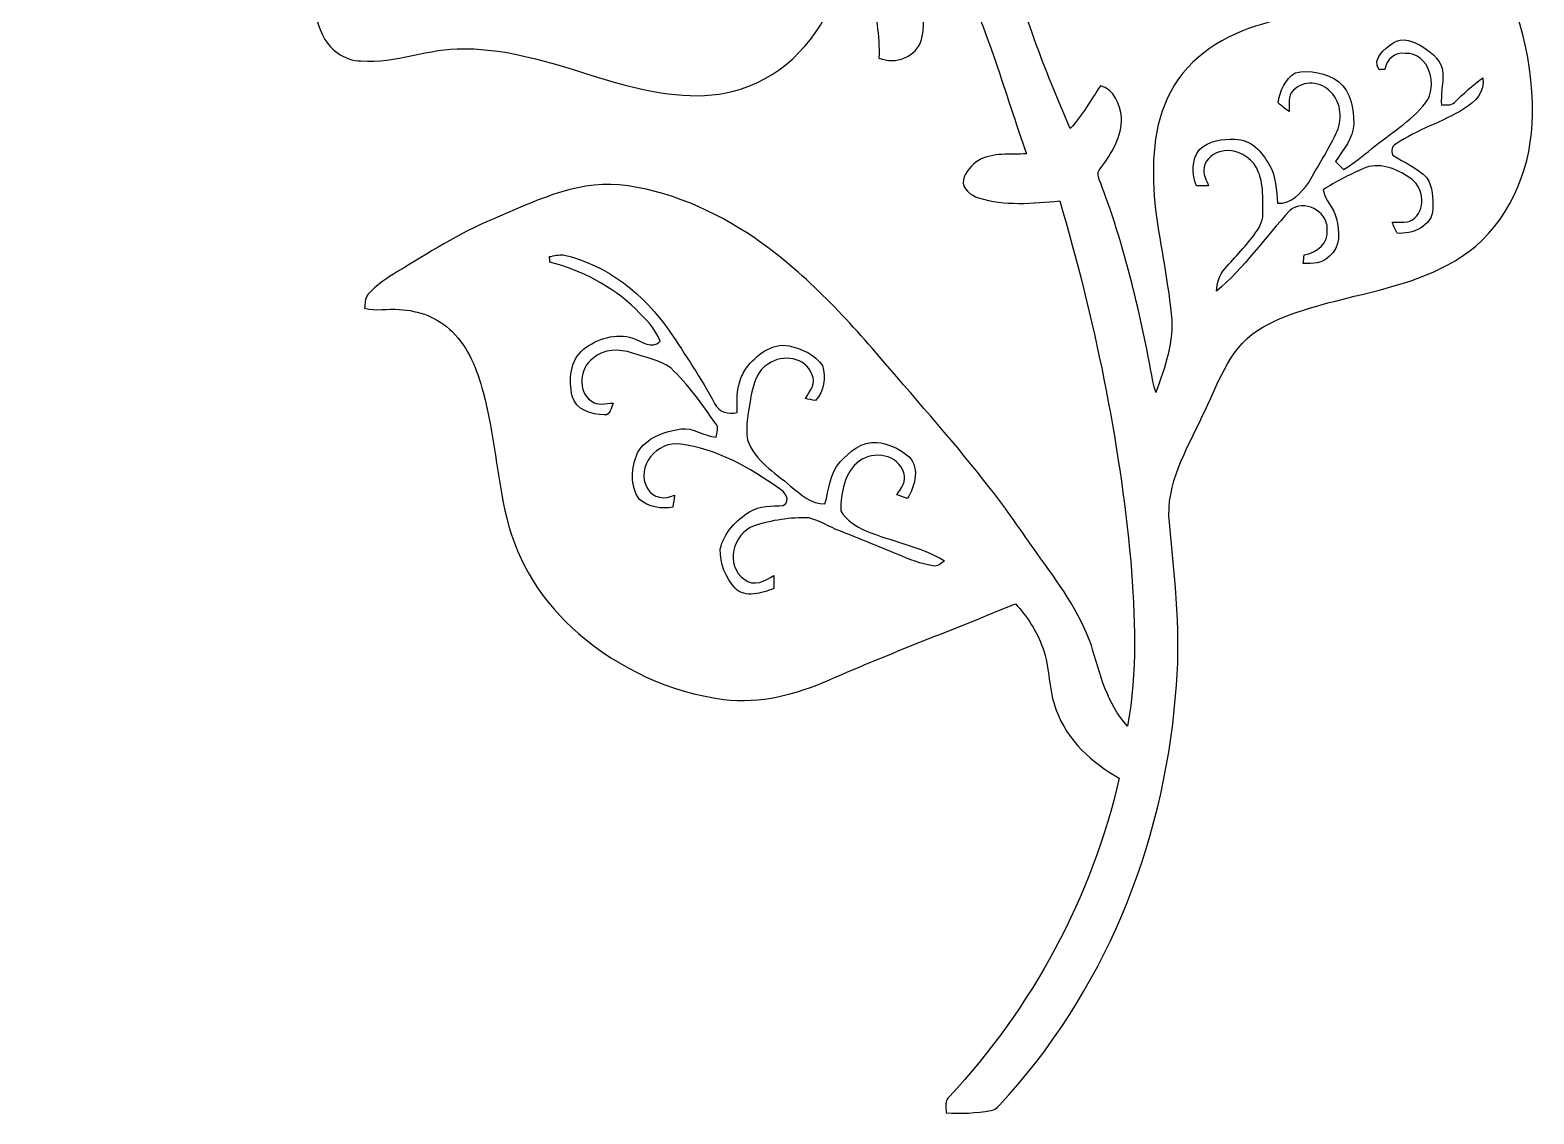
# Model space of a CAD drawing. Header units: centimetres. Extents: x -9.1 to 9, y -12.9 to 12.9.
# Drawn here: x -9.13 to 8.96, y -12.9 to 0.13 of the extents above; entities that cross this region are included whole.
import ezdxf

# ---------------------------------------------------------------- set-up
doc = ezdxf.new("R2010")
doc.units = ezdxf.units.CM
doc.header["$MEASUREMENT"] = 0
doc.layers.add('Camada 1', color=7, linetype='Continuous')

msp = doc.modelspace()

# ---------------------------------------------------------------- linework, layer by layer
at = {"layer": 'Camada 1', "color": 156}
for points, knots in [([(-2.18827, 12.51161), (-1.97309, 12.56735), (-1.87113, 12.8143), (-1.65488, 12.87356), (-1.65488, 12.87356), (-1.49472, 12.92225), (-1.33419, 12.80936), (-1.26083, 12.67213), (-1.26083, 12.67213), (-1.14969, 12.45904), (-1.1504, 12.21175), (-1.13841, 11.97751), (-1.13841, 11.97751), (-0.68474, 12.20646), (-0.15733, 12.37332), (0.35065, 12.24386), (0.35065, 12.24386), (0.79728, 12.13097), (1.14793, 11.79195), (1.4037, 11.42259), (1.4037, 11.42259), (1.62913, 11.09062), (1.78435, 10.71703), (1.91416, 10.33886), (1.91416, 10.33886), (1.9946, 10.1039), (2.11949, 9.88094), (2.29693, 9.70526), (2.29693, 9.70526), (2.54423, 9.46643), (2.85396, 9.30768), (3.15948, 9.15705), (3.15948, 9.15705), (3.5126, 8.98807), (3.90983, 8.85578), (4.16031, 8.53616), (4.16031, 8.53616), (4.39242, 8.24653), (4.37056, 7.83378), (4.23579, 7.50675), (4.23579, 7.50675), (4.04812, 7.0125), (3.61879, 6.65232), (3.45193, 6.14856), (3.45193, 6.14856), (3.41524, 5.97887), (3.40535, 5.78026), (3.52, 5.63667), (3.52, 5.63667), (3.65901, 5.449), (3.87103, 5.31354), (3.95427, 5.08635), (3.95427, 5.08635), (4.03577, 4.80589), (3.93206, 4.50885), (3.76414, 4.28166), (3.76414, 4.28166), (3.25225, 3.58352), (2.49872, 3.11431), (1.72931, 2.74601), (1.72931, 2.74601), (1.80269, 2.68887), (1.87713, 2.63243), (1.94839, 2.57174), (1.94839, 2.57174), (2.03624, 2.64617), (2.11983, 2.73578), (2.23448, 2.76825), (2.23448, 2.76825), (2.37771, 2.79788), (2.54282, 2.79505), (2.66242, 2.69909), (2.66242, 2.69909), (2.8, 2.61549), (2.72591, 2.38901), (2.88712, 2.32375), (2.88712, 2.32375), (3.05576, 2.22215), (3.2265, 2.36114), (3.38878, 2.40665), (3.38878, 2.40665), (3.40218, 2.34631), (3.43746, 2.27541), (3.38878, 2.22074), (3.38878, 2.22074), (3.26602, 2.04152), (3.10761, 1.88665), (2.93263, 1.75789), (2.93263, 1.75789), (3.04906, 1.63054), (3.18065, 1.51799), (3.296, 1.38959), (3.296, 1.38959), (3.32317, 1.18075), (3.1062, 0.95849), (2.89207, 1.00507), (2.89207, 1.00507), (2.77988, 1.02376), (2.68464, 1.08902), (2.58621, 1.14017), (2.58621, 1.14017), (2.79893, 0.39299), (3.0674, -0.33937), (3.37996, -1.05021), (3.37996, -1.05021), (3.52212, -0.89429), (3.62761, -0.71013), (3.7419, -0.5341), (3.7419, -0.5341), (3.91125, -0.57608), (3.9751, -0.76164), (3.99696, -0.91581), (3.99696, -0.91581), (4.00227, -1.14335), (3.88055, -1.34725), (3.74721, -1.52259), (3.74721, -1.52259), (3.67911, -1.5875), (3.73661, -1.67498), (3.76025, -1.74659), (3.76025, -1.74659), (4.046, -2.50367), (4.22733, -3.296), (4.37479, -4.0901), (4.37479, -4.0901), (4.38467, -4.13456), (4.39596, -4.17829), (4.40865, -4.22239), (4.40865, -4.22239), (4.52013, -3.92219), (4.6302, -3.60574), (4.59458, -3.28012), (4.59458, -3.28012), (4.54837, -2.83209), (4.44816, -2.39148), (4.39596, -1.94415), (4.39596, -1.94415), (4.35926, -1.49119), (4.36633, -1.0107), (4.59069, -0.60184), (4.59069, -0.60184), (4.80905, -0.17921), (5.2451, 0.08008), (5.68995, 0.20672), (5.68995, 0.20672), (6.24628, 0.37994), (6.8386, 0.38169), (7.39705, 0.54468), (7.39705, 0.54468), (7.64786, 0.61066), (7.86518, 0.77964), (7.99465, 1.00365), (7.99465, 1.00365), (8.08531, 1.1377), (8.12799, 1.29821), (8.22184, 1.42945), (8.22184, 1.42945), (8.34143, 1.46368), (8.3693, 1.33314), (8.40987, 1.25165), (8.40987, 1.25165), (8.6949, 0.57572), (8.95631, -0.13757), (8.93833, -0.88229), (8.93833, -0.88229), (8.93514, -1.47038), (8.70725, -2.07892), (8.25183, -2.46556), (8.25183, -2.46556), (7.83978, -2.80987), (7.30673, -2.94357), (6.79626, -3.06599), (6.79626, -3.06599), (6.39762, -3.1683), (5.98416, -3.25649), (5.62997, -3.4752), (5.62997, -3.4752), (5.27685, -3.7151), (5.14843, -4.14267), (4.96817, -4.50708), (4.96817, -4.50708), (4.78048, -4.91067), (4.52508, -5.322), (4.5727, -5.78626), (4.5727, -5.78626), (4.63973, -6.4777), (4.7191, -7.17549), (4.64572, -7.86977), (4.64572, -7.86977), (4.50108, -9.68233), (3.77084, -11.45786), (2.52694, -12.79277), (2.52694, -12.79277), (2.49836, -12.82064), (2.46768, -12.85346), (2.425, -12.85628), (2.425, -12.85628), (2.24754, -12.88555), (2.06728, -12.89649), (1.88806, -12.88345), (1.88806, -12.88345), (1.88348, -12.81499), (1.86443, -12.73632), (1.92687, -12.6873), (1.92687, -12.6873), (2.92311, -11.61732), (3.64348, -10.28805), (3.96804, -8.86071), (3.96804, -8.86071), (3.64101, -8.67375), (3.33903, -8.40563), (3.21239, -8.04087), (3.21239, -8.04087), (3.11326, -7.80167), (3.14006, -7.53426), (3.0487, -7.29333), (3.0487, -7.29333), (2.97921, -7.09471), (2.86208, -6.91585), (2.71992, -6.76168), (2.71992, -6.76168), (1.97767, -7.07354), (1.22132, -7.35117), (0.48506, -7.67749), (0.48506, -7.67749), (0.08607, -7.85213), (-0.35172, -7.96678), (-0.79021, -7.91245), (-0.79021, -7.91245), (-1.43262, -7.82742), (-2.0454, -7.54415), (-2.53471, -7.12045), (-2.53471, -7.12045), (-2.95239, -6.75957), (-3.26955, -6.27415), (-3.39724, -5.73475), (-3.39724, -5.73475), (-3.51825, -5.2338), (-3.54787, -4.71487), (-3.68123, -4.21674), (-3.68123, -4.21674), (-3.75637, -3.95427), (-3.85268, -3.68265), (-4.05482, -3.49037), (-4.05482, -3.49037), (-4.22027, -3.32139), (-4.45735, -3.23568), (-4.69018, -3.22403), (-4.69018, -3.22403), (-4.82917, -3.21344), (-4.97028, -3.2452), (-5.10716, -3.20922), (-5.10716, -3.20922), (-5.09729, -3.15453), (-5.10645, -3.09033), (-5.06694, -3.04587), (-5.06694, -3.04587), (-4.96817, -2.93017), (-4.83729, -2.84868), (-4.70992, -2.76859), (-4.70992, -2.76859), (-4.33811, -2.54669), (-3.97403, -2.30823), (-3.57292, -2.14066), (-3.57292, -2.14066), (-3.08645, -1.93781), (-2.58833, -1.67886), (-2.04505, -1.72507), (-2.04505, -1.72507), (-1.46085, -1.78822), (-0.90805, -2.03446), (-0.42367, -2.35973), (-0.42367, -2.35973), (0.17144, -2.76613), (0.66321, -3.30022), (1.13064, -3.84386), (1.13064, -3.84386), (1.56279, -4.35256), (2.01083, -4.84823), (2.41793, -5.37774), (2.41793, -5.37774), (2.6162, -5.62963), (2.79576, -5.89526), (2.98026, -6.15702), (2.98026, -6.15702), (3.23391, -6.50309), (3.48896, -6.85835), (3.63395, -7.26651), (3.63395, -7.26651), (3.73379, -7.60518), (3.82447, -7.965), (4.06681, -8.23453), (4.06681, -8.23453), (4.1924, -7.58084), (4.15466, -6.90879), (4.10703, -6.24874), (4.10703, -6.24874), (3.97016, -4.78119), (3.6703, -3.33092), (3.25332, -1.91805), (3.25332, -1.91805), (2.92876, -1.95121), (2.59291, -1.97908), (2.27612, -1.88241), (2.27612, -1.88241), (2.18651, -1.84891), (2.07362, -1.77799), (2.09408, -1.66687), (2.09408, -1.66687), (2.11842, -1.5681), (2.19145, -1.48695), (2.27471, -1.43228), (2.27471, -1.43228), (2.45075, -1.33244), (2.65994, -1.36348), (2.85326, -1.35325), (2.85326, -1.35325), (2.59537, -0.61524), (2.38478, 0.14252), (2.04681, 0.84983), (2.04681, 0.84983), (1.91805, 0.74719), (1.76564, 0.68367), (1.60867, 0.63853), (1.60867, 0.63853), (1.6083, 0.4339), (1.63653, 0.22506), (1.59208, 0.02329), (1.59208, 0.02329), (1.53212, -0.18979), (1.27528, -0.28468), (1.07879, -0.20072), (1.07879, -0.20072), (1.09185, 0.06809), (1.02904, 0.3316), (1.00929, 0.59796), (1.00929, 0.59796), (0.99306, 0.77998), (1.04563, 0.95673), (1.11266, 1.1236), (1.11266, 1.1236), (0.97189, 1.1571), (0.83679, 1.20896), (0.69639, 1.24178), (0.69639, 1.24178), (0.64628, 1.01917), (0.61312, 0.79304), (0.55808, 0.57185), (0.55808, 0.57185), (0.36759, 0.05045), (-0.04621, -0.41134), (-0.58702, -0.57467), (-0.58702, -0.57467), (-1.03857, -0.72002), (-1.52435, -0.6424), (-1.97343, -0.52704), (-1.97343, -0.52704), (-2.61338, -0.35489), (-3.24202, -0.08643), (-3.91583, -0.08995), (-3.91583, -0.08995), (-4.33458, -0.07549), (-4.73075, -0.27199), (-5.1509, -0.23671), (-5.1509, -0.23671), (-5.35374, -0.23247), (-5.53826, -0.0956), (-5.61869, 0.08748), (-5.61869, 0.08748), (-5.7464, 0.36759), (-5.75062, 0.68155), (-5.82541, 0.97579), (-5.82541, 0.97579), (-5.97181, 1.47284), (-6.26568, 1.92899), (-6.67631, 2.2479), (-6.67631, 2.2479), (-6.75852, 2.29834), (-6.86011, 2.29622), (-6.95184, 2.31493), (-6.95184, 2.31493), (-7.33602, 2.38619), (-7.71596, 2.48002), (-8.09025, 2.59221), (-8.09025, 2.59221), (-8.44338, 2.69945), (-8.79545, 2.88678), (-8.98666, 3.21592), (-8.98666, 3.21592), (-9.13024, 3.43217), (-9.09567, 3.70557), (-9.03464, 3.94299), (-9.03464, 3.94299), (-8.89353, 4.48697), (-8.77428, 5.04401), (-8.79051, 5.60916), (-8.79051, 5.60916), (-8.78346, 6.1909), (-9.09954, 6.72076), (-9.0939, 7.3025), (-9.0939, 7.3025), (-9.10096, 7.60377), (-8.98983, 7.92056), (-8.75065, 8.11424), (-8.75065, 8.11424), (-8.46102, 8.34848), (-8.08143, 8.41869), (-7.76676, 8.60954), (-7.76676, 8.60954), (-7.7029, 8.65575), (-7.62458, 8.70443), (-7.60482, 8.78593), (-7.60482, 8.78593), (-7.52756, 9.25935), (-7.74593, 9.75112), (-7.56496, 10.21256), (-7.56496, 10.21256), (-7.34554, 10.77524), (-6.88516, 11.21833), (-6.36763, 11.51361), (-6.36763, 11.51361), (-6.06283, 11.67977), (-5.71746, 11.80324), (-5.36539, 11.76443), (-5.36539, 11.76443), (-5.11632, 11.73691), (-4.87644, 11.58309), (-4.77097, 11.35168), (-4.77097, 11.35168), (-4.67924, 11.17353), (-4.66972, 10.96856), (-4.67888, 10.77207), (-4.67888, 10.77207), (-4.51061, 10.84509), (-4.31058, 10.85638), (-4.16277, 10.96962), (-4.16277, 10.96962), (-4.0901, 11.36755), (-4.11232, 11.77924), (-4.01601, 12.174), (-4.01601, 12.174), (-3.97333, 12.34016), (-3.89431, 12.50279), (-3.76025, 12.61392), (-3.76025, 12.61392), (-3.61879, 12.73457), (-3.42618, 12.77338), (-3.24414, 12.76103), (-3.24414, 12.76103), (-2.87548, 12.76032), (-2.55198, 12.53419), (-2.18827, 12.51161)], [0, 0, 0, 0, 0.00877193, 0.00877193, 0.00877193, 0.00877193, 0.01754386, 0.01754386, 0.01754386, 0.01754386, 0.02631579, 0.02631579, 0.02631579, 0.02631579, 0.03508772, 0.03508772, 0.03508772, 0.03508772, 0.04385965, 0.04385965, 0.04385965, 0.04385965, 0.05263158, 0.05263158, 0.05263158, 0.05263158, 0.06140351, 0.06140351, 0.06140351, 0.06140351, 0.07017544, 0.07017544, 0.07017544, 0.07017544, 0.07894737, 0.07894737, 0.07894737, 0.07894737, 0.0877193, 0.0877193, 0.0877193, 0.0877193, 0.09649123, 0.09649123, 0.09649123, 0.09649123, 0.10526316, 0.10526316, 0.10526316, 0.10526316, 0.11403509, 0.11403509, 0.11403509, 0.11403509, 0.12280702, 0.12280702, 0.12280702, 0.12280702, 0.13157895, 0.13157895, 0.13157895, 0.13157895, 0.14035088, 0.14035088, 0.14035088, 0.14035088, 0.14912281, 0.14912281, 0.14912281, 0.14912281, 0.15789474, 0.15789474, 0.15789474, 0.15789474, 0.16666667, 0.16666667, 0.16666667, 0.16666667, 0.1754386, 0.1754386, 0.1754386, 0.1754386, 0.18421053, 0.18421053, 0.18421053, 0.18421053, 0.19298246, 0.19298246, 0.19298246, 0.19298246, 0.20175439, 0.20175439, 0.20175439, 0.20175439, 0.21052632, 0.21052632, 0.21052632, 0.21052632, 0.21929825, 0.21929825, 0.21929825, 0.21929825, 0.22807018, 0.22807018, 0.22807018, 0.22807018, 0.23684211, 0.23684211, 0.23684211, 0.23684211, 0.24561404, 0.24561404, 0.24561404, 0.24561404, 0.25438596, 0.25438596, 0.25438596, 0.25438596, 0.26315789, 0.26315789, 0.26315789, 0.26315789, 0.27192982, 0.27192982, 0.27192982, 0.27192982, 0.28070175, 0.28070175, 0.28070175, 0.28070175, 0.28947368, 0.28947368, 0.28947368, 0.28947368, 0.29824561, 0.29824561, 0.29824561, 0.29824561, 0.30701754, 0.30701754, 0.30701754, 0.30701754, 0.31578947, 0.31578947, 0.31578947, 0.31578947, 0.3245614, 0.3245614, 0.3245614, 0.3245614, 0.33333333, 0.33333333, 0.33333333, 0.33333333, 0.34210526, 0.34210526, 0.34210526, 0.34210526, 0.35087719, 0.35087719, 0.35087719, 0.35087719, 0.35964912, 0.35964912, 0.35964912, 0.35964912, 0.36842105, 0.36842105, 0.36842105, 0.36842105, 0.37719298, 0.37719298, 0.37719298, 0.37719298, 0.38596491, 0.38596491, 0.38596491, 0.38596491, 0.39473684, 0.39473684, 0.39473684, 0.39473684, 0.40350877, 0.40350877, 0.40350877, 0.40350877, 0.4122807, 0.4122807, 0.4122807, 0.4122807, 0.42105263, 0.42105263, 0.42105263, 0.42105263, 0.42982456, 0.42982456, 0.42982456, 0.42982456, 0.43859649, 0.43859649, 0.43859649, 0.43859649, 0.44736842, 0.44736842, 0.44736842, 0.44736842, 0.45614035, 0.45614035, 0.45614035, 0.45614035, 0.46491228, 0.46491228, 0.46491228, 0.46491228, 0.47368421, 0.47368421, 0.47368421, 0.47368421, 0.48245614, 0.48245614, 0.48245614, 0.48245614, 0.49122807, 0.49122807, 0.49122807, 0.49122807, 0.5, 0.5, 0.5, 0.5, 0.50877193, 0.50877193, 0.50877193, 0.50877193, 0.51754386, 0.51754386, 0.51754386, 0.51754386, 0.52631579, 0.52631579, 0.52631579, 0.52631579, 0.53508772, 0.53508772, 0.53508772, 0.53508772, 0.54385965, 0.54385965, 0.54385965, 0.54385965, 0.55263158, 0.55263158, 0.55263158, 0.55263158, 0.56140351, 0.56140351, 0.56140351, 0.56140351, 0.57017544, 0.57017544, 0.57017544, 0.57017544, 0.57894737, 0.57894737, 0.57894737, 0.57894737, 0.5877193, 0.5877193, 0.5877193, 0.5877193, 0.59649123, 0.59649123, 0.59649123, 0.59649123, 0.60526316, 0.60526316, 0.60526316, 0.60526316, 0.61403509, 0.61403509, 0.61403509, 0.61403509, 0.62280702, 0.62280702, 0.62280702, 0.62280702, 0.63157895, 0.63157895, 0.63157895, 0.63157895, 0.64035088, 0.64035088, 0.64035088, 0.64035088, 0.64912281, 0.64912281, 0.64912281, 0.64912281, 0.65789474, 0.65789474, 0.65789474, 0.65789474, 0.66666667, 0.66666667, 0.66666667, 0.66666667, 0.6754386, 0.6754386, 0.6754386, 0.6754386, 0.68421053, 0.68421053, 0.68421053, 0.68421053, 0.69298246, 0.69298246, 0.69298246, 0.69298246, 0.70175439, 0.70175439, 0.70175439, 0.70175439, 0.71052632, 0.71052632, 0.71052632, 0.71052632, 0.71929825, 0.71929825, 0.71929825, 0.71929825, 0.72807018, 0.72807018, 0.72807018, 0.72807018, 0.73684211, 0.73684211, 0.73684211, 0.73684211, 0.74561404, 0.74561404, 0.74561404, 0.74561404, 0.75438596, 0.75438596, 0.75438596, 0.75438596, 0.76315789, 0.76315789, 0.76315789, 0.76315789, 0.77192982, 0.77192982, 0.77192982, 0.77192982, 0.78070175, 0.78070175, 0.78070175, 0.78070175, 0.78947368, 0.78947368, 0.78947368, 0.78947368, 0.79824561, 0.79824561, 0.79824561, 0.79824561, 0.80701754, 0.80701754, 0.80701754, 0.80701754, 0.81578947, 0.81578947, 0.81578947, 0.81578947, 0.8245614, 0.8245614, 0.8245614, 0.8245614, 0.83333333, 0.83333333, 0.83333333, 0.83333333, 0.84210526, 0.84210526, 0.84210526, 0.84210526, 0.85087719, 0.85087719, 0.85087719, 0.85087719, 0.85964912, 0.85964912, 0.85964912, 0.85964912, 0.86842105, 0.86842105, 0.86842105, 0.86842105, 0.87719298, 0.87719298, 0.87719298, 0.87719298, 0.88596491, 0.88596491, 0.88596491, 0.88596491, 0.89473684, 0.89473684, 0.89473684, 0.89473684, 0.90350877, 0.90350877, 0.90350877, 0.90350877, 0.9122807, 0.9122807, 0.9122807, 0.9122807, 0.92105263, 0.92105263, 0.92105263, 0.92105263, 0.92982456, 0.92982456, 0.92982456, 0.92982456, 0.93859649, 0.93859649, 0.93859649, 0.93859649, 0.94736842, 0.94736842, 0.94736842, 0.94736842, 0.95614035, 0.95614035, 0.95614035, 0.95614035, 0.96491228, 0.96491228, 0.96491228, 0.96491228, 0.97368421, 0.97368421, 0.97368421, 0.97368421, 0.98245614, 0.98245614, 0.98245614, 0.98245614, 1, 1, 1, 1]), ([(7.2584, -0.02222), (7.2584, -0.02222), (7.2584, -0.02222), (7.2584, -0.02222), (7.2584, -0.02222), (7.15822, -0.09102), (7.00617, -0.20601), (7.09471, -0.34149), (7.09471, -0.34149), (7.11129, -0.34042), (7.1448, -0.3383), (7.16138, -0.3376), (7.16138, -0.3376), (7.18502, -0.22153), (7.28345, -0.12629), (7.40798, -0.14498), (7.40798, -0.14498), (7.69796, -0.13935), (7.81015, -0.53481), (7.65352, -0.73942), (7.65352, -0.73942), (7.47642, -0.96485), (7.22383, -1.10983), (7.00546, -1.29046), (7.00546, -1.29046), (6.89751, -1.37971), (6.7878, -1.46755), (6.66784, -1.54094), (6.66784, -1.54094), (6.63468, -1.50883), (6.60188, -1.47637), (6.56978, -1.44426), (6.56978, -1.44426), (6.66114, -1.30315), (6.78709, -1.16769), (6.78885, -0.98918), (6.78885, -0.98918), (6.79062, -0.80997), (6.75111, -0.60571), (6.60752, -0.48472), (6.60752, -0.48472), (6.45795, -0.38135), (6.26356, -0.33725), (6.08576, -0.37889), (6.08576, -0.37889), (5.96406, -0.45437), (5.89562, -0.60006), (5.88222, -0.73942), (5.88222, -0.73942), (5.9203, -0.77964), (5.96688, -0.81104), (6.01132, -0.84454), (6.01132, -0.84454), (6.02085, -0.76059), (5.98769, -0.65546), (6.06107, -0.59302), (6.06107, -0.59302), (6.17784, -0.46248), (6.40396, -0.48119), (6.51333, -0.61241), (6.51333, -0.61241), (6.64703, -0.74012), (6.65373, -0.95355), (6.57506, -1.11266), (6.57506, -1.11266), (6.47912, -1.3148), (6.35387, -1.50176), (6.24804, -1.69898), (6.24804, -1.69898), (6.15914, -1.81539), (6.03532, -1.96391), (5.87409, -1.94522), (5.87409, -1.94522), (5.85576, -1.79139), (5.85752, -1.62701), (5.77566, -1.49014), (5.77566, -1.49014), (5.69207, -1.33631), (5.55166, -1.17264), (5.36115, -1.17792), (5.36115, -1.17792), (5.21194, -1.17086), (5.04825, -1.19556), (4.9343, -1.30033), (4.9343, -1.30033), (4.83622, -1.4238), (4.84258, -1.59843), (4.89795, -1.73918), (4.89795, -1.73918), (4.94629, -1.73813), (4.99463, -1.73708), (5.04331, -1.73601), (5.04331, -1.73601), (5.02072, -1.6771), (4.98333, -1.62031), (4.98651, -1.55468), (4.98651, -1.55468), (4.97981, -1.44426), (5.07824, -1.36031), (5.17455, -1.32785), (5.17455, -1.32785), (5.32518, -1.27987), (5.49063, -1.35183), (5.58694, -1.47002), (5.58694, -1.47002), (5.70723, -1.63653), (5.69524, -1.85313), (5.6977, -2.04857), (5.6977, -2.04857), (5.70264, -2.13854), (5.66702, -2.22532), (5.61374, -2.29658), (5.61374, -2.29658), (5.49945, -2.45109), (5.36892, -2.59257), (5.24016, -2.73473), (5.24016, -2.73473), (5.17031, -2.8074), (5.14561, -2.90795), (5.13679, -3.00601), (5.13679, -3.00601), (5.4737, -2.72274), (5.72347, -2.35584), (6.0198, -2.03446), (6.0198, -2.03446), (6.19159, -1.89301), (6.47135, -2.03694), (6.471, -2.25672), (6.471, -2.25672), (6.49145, -2.42569), (6.34717, -2.54246), (6.19441, -2.56857), (6.19441, -2.56857), (6.18983, -2.60208), (6.18525, -2.6356), (6.18067, -2.66982), (6.18067, -2.66982), (6.29284, -2.67899), (6.41667, -2.67053), (6.49886, -2.58304), (6.49886, -2.58304), (6.62975, -2.47368), (6.62164, -2.28318), (6.58071, -2.13325), (6.58071, -2.13325), (6.5546, -2.00447), (6.44348, -1.91416), (6.41984, -1.78469), (6.41984, -1.78469), (6.5726, -1.68768), (6.73488, -1.60655), (6.89997, -1.53282), (6.89997, -1.53282), (7.0873, -1.44073), (7.30215, -1.53353), (7.46195, -1.64041), (7.46195, -1.64041), (7.61929, -1.74096), (7.66797, -1.99284), (7.52264, -2.12372), (7.52264, -2.12372), (7.45384, -2.20169), (7.34201, -2.16782), (7.25204, -2.17452), (7.25204, -2.17452), (7.26897, -2.21967), (7.28802, -2.26377), (7.30956, -2.30752), (7.30956, -2.30752), (7.48946, -2.32339), (7.73711, -2.22462), (7.7403, -2.01365), (7.7403, -2.01365), (7.74488, -1.88736), (7.73782, -1.74941), (7.66974, -1.63971), (7.66974, -1.63971), (7.55261, -1.52223), (7.39493, -1.45944), (7.25981, -1.36701), (7.25981, -1.36701), (7.23406, -1.31867), (7.24641, -1.25659), (7.29896, -1.23367), (7.29896, -1.23367), (7.55227, -1.05938), (7.85388, -0.97367), (8.11494, -0.8128), (8.11494, -0.8128), (8.24406, -0.73342), (8.37352, -0.60466), (8.34248, -0.4385), (8.34248, -0.4385), (8.21689, -0.52351), (8.11213, -0.63358), (7.99958, -0.73377), (7.99958, -0.73377), (7.96008, -0.77893), (7.89657, -0.76093), (7.84472, -0.76694), (7.84472, -0.76694), (7.83483, -0.64206), (7.86341, -0.51893), (7.8627, -0.39441), (7.8627, -0.39441), (7.85847, -0.24623), (7.7364, -0.14076), (7.6207, -0.06772), (7.6207, -0.06772), (7.51521, -0.00141), (7.3727, 0.06173), (7.2584, -0.02222)], [0, 0, 0, 0, 0.01851852, 0.01851852, 0.01851852, 0.01851852, 0.03703704, 0.03703704, 0.03703704, 0.03703704, 0.05555556, 0.05555556, 0.05555556, 0.05555556, 0.07407407, 0.07407407, 0.07407407, 0.07407407, 0.09259259, 0.09259259, 0.09259259, 0.09259259, 0.11111111, 0.11111111, 0.11111111, 0.11111111, 0.12962963, 0.12962963, 0.12962963, 0.12962963, 0.14814815, 0.14814815, 0.14814815, 0.14814815, 0.16666667, 0.16666667, 0.16666667, 0.16666667, 0.18518519, 0.18518519, 0.18518519, 0.18518519, 0.2037037, 0.2037037, 0.2037037, 0.2037037, 0.22222222, 0.22222222, 0.22222222, 0.22222222, 0.24074074, 0.24074074, 0.24074074, 0.24074074, 0.25925926, 0.25925926, 0.25925926, 0.25925926, 0.27777778, 0.27777778, 0.27777778, 0.27777778, 0.2962963, 0.2962963, 0.2962963, 0.2962963, 0.31481481, 0.31481481, 0.31481481, 0.31481481, 0.33333333, 0.33333333, 0.33333333, 0.33333333, 0.35185185, 0.35185185, 0.35185185, 0.35185185, 0.37037037, 0.37037037, 0.37037037, 0.37037037, 0.38888889, 0.38888889, 0.38888889, 0.38888889, 0.40740741, 0.40740741, 0.40740741, 0.40740741, 0.42592593, 0.42592593, 0.42592593, 0.42592593, 0.44444444, 0.44444444, 0.44444444, 0.44444444, 0.46296296, 0.46296296, 0.46296296, 0.46296296, 0.48148148, 0.48148148, 0.48148148, 0.48148148, 0.5, 0.5, 0.5, 0.5, 0.51851852, 0.51851852, 0.51851852, 0.51851852, 0.53703704, 0.53703704, 0.53703704, 0.53703704, 0.55555556, 0.55555556, 0.55555556, 0.55555556, 0.57407407, 0.57407407, 0.57407407, 0.57407407, 0.59259259, 0.59259259, 0.59259259, 0.59259259, 0.61111111, 0.61111111, 0.61111111, 0.61111111, 0.62962963, 0.62962963, 0.62962963, 0.62962963, 0.64814815, 0.64814815, 0.64814815, 0.64814815, 0.66666667, 0.66666667, 0.66666667, 0.66666667, 0.68518519, 0.68518519, 0.68518519, 0.68518519, 0.7037037, 0.7037037, 0.7037037, 0.7037037, 0.72222222, 0.72222222, 0.72222222, 0.72222222, 0.74074074, 0.74074074, 0.74074074, 0.74074074, 0.75925926, 0.75925926, 0.75925926, 0.75925926, 0.77777778, 0.77777778, 0.77777778, 0.77777778, 0.7962963, 0.7962963, 0.7962963, 0.7962963, 0.81481481, 0.81481481, 0.81481481, 0.81481481, 0.83333333, 0.83333333, 0.83333333, 0.83333333, 0.85185185, 0.85185185, 0.85185185, 0.85185185, 0.87037037, 0.87037037, 0.87037037, 0.87037037, 0.88888889, 0.88888889, 0.88888889, 0.88888889, 0.90740741, 0.90740741, 0.90740741, 0.90740741, 0.92592593, 0.92592593, 0.92592593, 0.92592593, 0.94444444, 0.94444444, 0.94444444, 0.94444444, 0.96296296, 0.96296296, 0.96296296, 0.96296296, 1, 1, 1, 1]), ([(-2.88254, -2.58903), (-2.88254, -2.58903), (-2.88254, -2.58903), (-2.88254, -2.58903), (-2.88254, -2.58903), (-2.88149, -2.60526), (-2.87937, -2.63771), (-2.87867, -2.65394), (-2.87867, -2.65394), (-2.4966, -2.75766), (-2.12865, -2.94111), (-1.84608, -3.22192), (-1.84608, -3.22192), (-1.73214, -3.3355), (-1.61079, -3.45015), (-1.55187, -3.60398), (-1.55187, -3.60398), (-1.65347, -3.71686), (-1.77305, -3.60186), (-1.88136, -3.5687), (-1.88136, -3.5687), (-2.08421, -3.50307), (-2.30964, -3.5754), (-2.47297, -3.7024), (-2.47297, -3.7024), (-2.63735, -3.8347), (-2.6557, -4.07423), (-2.6102, -4.26578), (-2.6102, -4.26578), (-2.56998, -4.43335), (-2.37489, -4.48522), (-2.22496, -4.49192), (-2.22496, -4.49192), (-2.14806, -4.4965), (-2.14453, -4.4016), (-2.11807, -4.35151), (-2.11807, -4.35151), (-2.2052, -4.3501), (-2.30998, -4.38925), (-2.38337, -4.32293), (-2.38337, -4.32293), (-2.55164, -4.20229), (-2.5206, -3.92677), (-2.36007, -3.81282), (-2.36007, -3.81282), (-2.23273, -3.69322), (-2.04328, -3.69675), (-1.88665, -3.74791), (-1.88665, -3.74791), (-1.73036, -3.79906), (-1.56245, -3.83292), (-1.42521, -3.92782), (-1.42521, -3.92782), (-1.21462, -4.12467), (-1.04846, -4.36316), (-0.88335, -4.59846), (-0.88335, -4.59846), (-0.84172, -4.64467), (-0.87312, -4.70641), (-0.88018, -4.75933), (-0.88018, -4.75933), (-1.02729, -4.74873), (-1.15181, -4.63832), (-1.30352, -4.6609), (-1.30352, -4.6609), (-1.50106, -4.68877), (-1.7212, -4.76708), (-1.82562, -4.94911), (-1.82562, -4.94911), (-1.89934, -5.12234), (-1.91769, -5.34811), (-1.80233, -5.50721), (-1.80233, -5.50721), (-1.69157, -5.59611), (-1.5374, -5.63104), (-1.39876, -5.60034), (-1.39876, -5.60034), (-1.39276, -5.55237), (-1.38677, -5.50474), (-1.38007, -5.45711), (-1.38007, -5.45711), (-1.49224, -5.51249), (-1.64394, -5.49592), (-1.70532, -5.37491), (-1.70532, -5.37491), (-1.85914, -5.12163), (-1.58184, -4.79495), (-1.30774, -4.84328), (-1.30774, -4.84328), (-0.86995, -4.89937), (-0.4759, -5.12585), (-0.12135, -5.37703), (-0.12135, -5.37703), (-0.04938, -5.42079), (0.02786, -5.51992), (-0.07231, -5.58129), (-0.07231, -5.58129), (-0.20954, -5.59328), (-0.35665, -5.57812), (-0.478, -5.65714), (-0.478, -5.65714), (-0.63994, -5.75875), (-0.78951, -5.91255), (-0.82902, -6.10517), (-0.82902, -6.10517), (-0.83609, -6.27591), (-0.76341, -6.44913), (-0.65088, -6.57613), (-0.65088, -6.57613), (-0.52458, -6.70277), (-0.33019, -6.62975), (-0.1845, -6.58071), (-0.1845, -6.58071), (-0.18415, -6.5278), (-0.18486, -6.47488), (-0.18555, -6.42231), (-0.18555, -6.42231), (-0.28892, -6.49357), (-0.42686, -6.55954), (-0.54115, -6.46782), (-0.54115, -6.46782), (-0.77645, -6.3059), (-0.67697, -5.91397), (-0.42367, -5.82577), (-0.42367, -5.82577), (-0.21166, -5.75663), (0.01481, -5.72347), (0.23777, -5.73017), (0.23777, -5.73017), (0.36759, -5.76403), (0.48224, -5.83952), (0.60749, -5.88751), (0.60749, -5.88751), (0.84208, -5.98063), (1.07702, -6.07236), (1.30915, -6.17185), (1.30915, -6.17185), (1.44463, -6.22547), (1.58043, -6.2858), (1.72614, -6.3059), (1.72614, -6.3059), (1.78328, -6.32213), (1.82457, -6.2752), (1.86867, -6.24804), (1.86867, -6.24804), (1.57692, -6.07165), (1.23437, -6.01627), (0.92321, -5.88503), (0.92321, -5.88503), (0.80468, -5.83177), (0.68579, -5.75944), (0.61877, -5.64409), (0.61877, -5.64409), (0.62194, -5.43172), (0.6597, -5.17842), (0.84525, -5.04506), (0.84525, -5.04506), (1.01458, -4.92019), (1.31585, -4.9671), (1.37688, -5.18936), (1.37688, -5.18936), (1.41605, -5.28778), (1.34725, -5.37632), (1.29258, -5.45146), (1.29258, -5.45146), (1.33419, -5.46664), (1.37617, -5.48181), (1.41817, -5.49733), (1.41817, -5.49733), (1.52047, -5.34987), (1.57973, -5.09376), (1.41216, -4.97275), (1.41216, -4.97275), (1.31022, -4.89162), (1.18463, -4.83658), (1.05516, -4.82177), (1.05516, -4.82177), (0.87629, -4.80905), (0.7246, -4.93218), (0.61277, -5.05812), (0.61277, -5.05812), (0.48472, -5.19465), (0.48119, -5.39114), (0.43003, -5.56153), (0.43003, -5.56153), (0.26282, -5.56823), (0.13723, -5.44335), (0.01517, -5.3474), (0.01517, -5.3474), (-0.17568, -5.18266), (-0.4138, -5.04437), (-0.502, -4.79354), (-0.502, -4.79354), (-0.53092, -4.61856), (-0.48753, -4.44287), (-0.46002, -4.27073), (-0.46002, -4.27073), (-0.4339, -4.12326), (-0.38876, -3.9571), (-0.2494, -3.87738), (-0.2494, -3.87738), (-0.08254, -3.75884), (0.19649, -3.79659), (0.27305, -4.00368), (0.27305, -4.00368), (0.33479, -4.10915), (0.24448, -4.20863), (0.19402, -4.29577), (0.19402, -4.29577), (0.23424, -4.30494), (0.27515, -4.31236), (0.31644, -4.31799), (0.31644, -4.31799), (0.42157, -4.21111), (0.44097, -4.03825), (0.40075, -3.89924), (0.40075, -3.89924), (0.31043, -3.76519), (0.14958, -3.69639), (-0.00246, -3.66077), (-0.00246, -3.66077), (-0.21132, -3.62196), (-0.39722, -3.77437), (-0.51647, -3.92923), (-0.51647, -3.92923), (-0.63465, -4.08164), (-0.62971, -4.28166), (-0.62618, -4.46439), (-0.62618, -4.46439), (-0.73342, -4.48944), (-0.84561, -4.45876), (-0.89712, -4.35504), (-0.89712, -4.35504), (-1.05974, -4.05411), (-1.24812, -3.76836), (-1.43932, -3.48473), (-1.43932, -3.48473), (-1.74378, -3.04658), (-2.18756, -2.68393), (-2.71744, -2.56786), (-2.71744, -2.56786), (-2.77354, -2.56151), (-2.82787, -2.58056), (-2.88254, -2.58903)], [0, 0, 0, 0, 0.01612903, 0.01612903, 0.01612903, 0.01612903, 0.03225806, 0.03225806, 0.03225806, 0.03225806, 0.0483871, 0.0483871, 0.0483871, 0.0483871, 0.06451613, 0.06451613, 0.06451613, 0.06451613, 0.08064516, 0.08064516, 0.08064516, 0.08064516, 0.09677419, 0.09677419, 0.09677419, 0.09677419, 0.11290323, 0.11290323, 0.11290323, 0.11290323, 0.12903226, 0.12903226, 0.12903226, 0.12903226, 0.14516129, 0.14516129, 0.14516129, 0.14516129, 0.16129032, 0.16129032, 0.16129032, 0.16129032, 0.17741935, 0.17741935, 0.17741935, 0.17741935, 0.19354839, 0.19354839, 0.19354839, 0.19354839, 0.20967742, 0.20967742, 0.20967742, 0.20967742, 0.22580645, 0.22580645, 0.22580645, 0.22580645, 0.24193548, 0.24193548, 0.24193548, 0.24193548, 0.25806452, 0.25806452, 0.25806452, 0.25806452, 0.27419355, 0.27419355, 0.27419355, 0.27419355, 0.29032258, 0.29032258, 0.29032258, 0.29032258, 0.30645161, 0.30645161, 0.30645161, 0.30645161, 0.32258065, 0.32258065, 0.32258065, 0.32258065, 0.33870968, 0.33870968, 0.33870968, 0.33870968, 0.35483871, 0.35483871, 0.35483871, 0.35483871, 0.37096774, 0.37096774, 0.37096774, 0.37096774, 0.38709677, 0.38709677, 0.38709677, 0.38709677, 0.40322581, 0.40322581, 0.40322581, 0.40322581, 0.41935484, 0.41935484, 0.41935484, 0.41935484, 0.43548387, 0.43548387, 0.43548387, 0.43548387, 0.4516129, 0.4516129, 0.4516129, 0.4516129, 0.46774194, 0.46774194, 0.46774194, 0.46774194, 0.48387097, 0.48387097, 0.48387097, 0.48387097, 0.5, 0.5, 0.5, 0.5, 0.51612903, 0.51612903, 0.51612903, 0.51612903, 0.53225806, 0.53225806, 0.53225806, 0.53225806, 0.5483871, 0.5483871, 0.5483871, 0.5483871, 0.56451613, 0.56451613, 0.56451613, 0.56451613, 0.58064516, 0.58064516, 0.58064516, 0.58064516, 0.59677419, 0.59677419, 0.59677419, 0.59677419, 0.61290323, 0.61290323, 0.61290323, 0.61290323, 0.62903226, 0.62903226, 0.62903226, 0.62903226, 0.64516129, 0.64516129, 0.64516129, 0.64516129, 0.66129032, 0.66129032, 0.66129032, 0.66129032, 0.67741935, 0.67741935, 0.67741935, 0.67741935, 0.69354839, 0.69354839, 0.69354839, 0.69354839, 0.70967742, 0.70967742, 0.70967742, 0.70967742, 0.72580645, 0.72580645, 0.72580645, 0.72580645, 0.74193548, 0.74193548, 0.74193548, 0.74193548, 0.75806452, 0.75806452, 0.75806452, 0.75806452, 0.77419355, 0.77419355, 0.77419355, 0.77419355, 0.79032258, 0.79032258, 0.79032258, 0.79032258, 0.80645161, 0.80645161, 0.80645161, 0.80645161, 0.82258065, 0.82258065, 0.82258065, 0.82258065, 0.83870968, 0.83870968, 0.83870968, 0.83870968, 0.85483871, 0.85483871, 0.85483871, 0.85483871, 0.87096774, 0.87096774, 0.87096774, 0.87096774, 0.88709677, 0.88709677, 0.88709677, 0.88709677, 0.90322581, 0.90322581, 0.90322581, 0.90322581, 0.91935484, 0.91935484, 0.91935484, 0.91935484, 0.93548387, 0.93548387, 0.93548387, 0.93548387, 0.9516129, 0.9516129, 0.9516129, 0.9516129, 0.96774194, 0.96774194, 0.96774194, 0.96774194, 1, 1, 1, 1])]:
    msp.add_open_spline(points, degree=3, knots=knots, dxfattribs=at)

doc.saveas('drawing.dxf')
